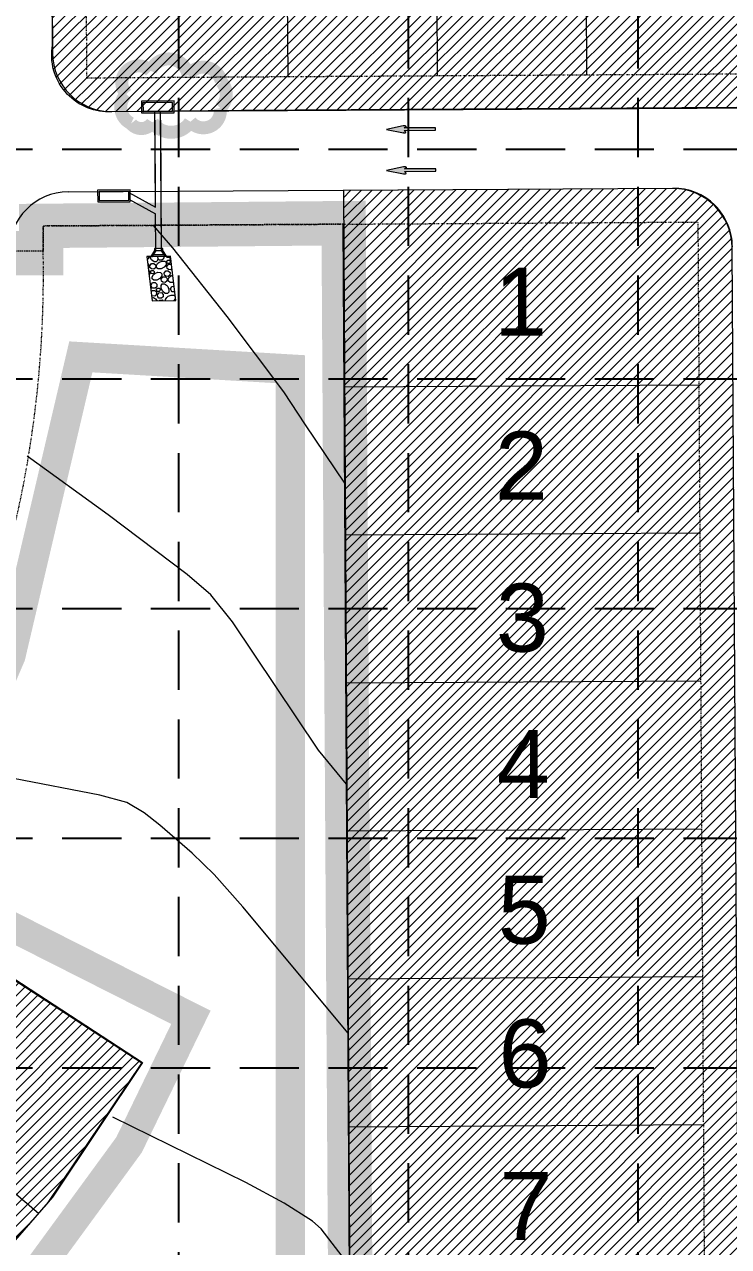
# Model space of a CAD drawing. Extents: x 218174 to 221286, y 216036 to 221010.
# Drawn here: x 219832.8 to 220070.8, y 220169.5 to 220582.5 of the extents above; entities that cross this region are included whole.
import ezdxf
from ezdxf.enums import TextEntityAlignment as Align

# ---------------------------------------------------------------- set-up
doc = ezdxf.new("R2010")
doc.units = 0
doc.header["$MEASUREMENT"] = 0
doc.linetypes.add('DASHED', pattern=[0.75, 0.5, -0.25])
doc.linetypes.add('DIVIDE', pattern=[1.25, 0.5, -0.25, 0, -0.25, 0, -0.25])
for name, color, linetype, lineweight in [('1 ARROWS', 7, 'Continuous', 0), ('1 CURB LINE', 7, 'Continuous', 0), ('1 LOT NUMBERS', 7, 'Continuous', 0), ('1 PHASE LINES', 7, 'Continuous', 0), ('1 RIP RAP', 1, 'Continuous', 0), ('1 STORM PIPE', 5, 'Continuous', 0), ('1 TOPO', 42, 'Continuous', 0), ('25', 7, 'Continuous', 0), ('PH.1-10', 7, 'Continuous', 0), ('PH.1-27', 7, 'Continuous', 0), ('PH.1-29', 7, 'Continuous', 0), ('PH.3-27', 7, 'Continuous', 0), ('PH.3-29', 7, 'Continuous', 0)]:
    doc.layers.add(name, color=color, linetype=linetype, lineweight=lineweight)
for name, color, linetype in [('1 INLET PROTECTION', 5, 'Continuous'), ('1 LIMITS OF DISTURBANCE', 1, 'DASHED'), ('1 SODDED LOT', 2, 'Continuous'), ('GRID', 251, 'DASHED')]:
    doc.layers.add(name, color=color, linetype=linetype)
doc.styles.get("Standard").update_dxf_attribs({"font": 'ARIAL.TTF'})

msp = doc.modelspace()

# ---------------------------------------------------------------- hatches: boundary and pattern name
at = {"layer": '1 ARROWS', "linetype": 'Continuous', "lineweight": 0}
h = msp.add_hatch(color=256, dxfattribs=at)
edge = h.paths.add_edge_path()
edge.add_line((219961.71, 220546.08), (219961.16, 220546.69))
edge.add_line((219961.16, 220546.69), (219971.74, 220546.75))
edge.add_line((219971.74, 220546.75), (219971.74, 220547.61))
edge.add_line((219971.74, 220547.61), (219961.16, 220547.55))
edge.add_line((219961.16, 220547.55), (219961.69, 220548.05))
edge.add_line((219961.69, 220548.05), (219961.69, 220548.05))
edge.add_ellipse((219961.15, 220548.1), major_axis=(0.56, 0.003), ratio=0.285714, start_angle=-17.1827, end_angle=124.7269)
edge.add_line((219960.83, 220548.23), (219960.84, 220548.23))
edge.add_line((219960.84, 220548.23), (219955.11, 220547.06))
edge.add_line((219955.11, 220547.06), (219960.85, 220545.91))
edge.add_line((219960.85, 220545.91), (219960.84, 220545.91))
edge.add_ellipse((219961.17, 220546.04), major_axis=(0.56, 0.003), ratio=0.285714, start_angle=234.1685, end_angle=374.4967)
edge.add_line((219961.71, 220546.08), (219961.71, 220546.08))
h = msp.add_hatch(color=256, dxfattribs=at)
edge = h.paths.add_edge_path()
edge.add_line((219961.8, 220532.23), (219961.24, 220532.83))
edge.add_line((219961.24, 220532.83), (219971.83, 220532.9))
edge.add_line((219971.83, 220532.9), (219971.82, 220533.76))
edge.add_line((219971.82, 220533.76), (219961.24, 220533.69))
edge.add_line((219961.24, 220533.69), (219961.77, 220534.2))
edge.add_line((219961.77, 220534.2), (219961.77, 220534.2))
edge.add_ellipse((219961.24, 220534.24), major_axis=(0.56, 0.003), ratio=0.285714, start_angle=-17.1827, end_angle=124.7269)
edge.add_line((219960.92, 220534.37), (219960.92, 220534.37))
edge.add_line((219960.92, 220534.37), (219955.19, 220533.2))
edge.add_line((219955.19, 220533.2), (219960.93, 220532.06))
edge.add_line((219960.93, 220532.06), (219960.93, 220532.06))
edge.add_ellipse((219961.26, 220532.19), major_axis=(0.56, 0.003), ratio=0.285714, start_angle=234.1685, end_angle=374.4967)
edge.add_line((219961.8, 220532.23), (219961.8, 220532.23))
at = {"layer": '1 SODDED LOT', "linetype": 'Continuous', "lineweight": 0}
h = msp.add_hatch(dxfattribs=at)
h.set_pattern_fill('ANSI31', color=256, scale=20, style=0)
edge = h.paths.add_edge_path()
edge.add_line((220223.88, 220713.73), (220794.61, 220690.11))
edge.add_line((220794.61, 220690.11), (220806.13, 220689.58))
edge.add_line((220806.13, 220689.58), (220806.74, 220578.17))
edge.add_arc((220787.07, 220578.06), 19.68, -97.6628, 0.315, ccw=False)
edge.add_line((220784.44, 220558.55), (220445.97, 220556.7))
edge.add_line((220445.97, 220556.7), (219906.03, 220553.42))
edge.add_line((219906.03, 220553.42), (219861.33, 220553.01))
edge.add_arc((219861.15, 220572.16), 19.16, 169.8546, 270.5347, ccw=False)
edge.add_line((219842.29, 220575.54), (219841.39, 220728.16))
edge.add_line((219841.39, 220728.16), (219873.88, 220726.66))
edge.add_line((219873.88, 220726.66), (220223.88, 220713.73))
h = msp.add_hatch(dxfattribs=at)
h.set_pattern_fill('ANSI31', color=256, scale=20, style=0)
edge = h.paths.add_edge_path()
edge.add_line((219924.27, 219477.2), (220042.1, 219404))
edge.add_line((220042.1, 219404), (220049.86, 219417.01))
edge.add_line((220049.86, 219417.01), (220057.23, 219432.29))
edge.add_arc((219891.5, 219512.19), 183.98, 334.2608, 347.0286)
edge.add_arc((219757.86, 219542.97), 321.12, 347.0286, 355.2541)
edge.add_line((220077.89, 219516.4), (220076.9, 219710.62))
edge.add_line((220076.9, 219710.62), (220072, 220507.01))
edge.add_arc((220051.75, 220506.88), 20.24, 0.353, 89.5837)
edge.add_line((220051.9, 220527.12), (219940.56, 220526.38))
edge.add_line((219940.56, 220526.38), (219945.89, 219588.82))
edge.add_line((219945.89, 219588.82), (219946.61, 219514.17))
edge.add_line((219946.61, 219514.17), (219924.27, 219477.2))
h = msp.add_hatch(dxfattribs=at)
h.set_pattern_fill('ANSI31', color=256, scale=20, style=0)
edge = h.paths.add_edge_path()
edge.add_line((219475.43, 219147.44), (219484.01, 219158.07))
edge.add_line((219484.01, 219158.07), (219525.03, 219215.83))
edge.add_line((219525.03, 219215.83), (219555.35, 219266.11))
edge.add_line((219555.35, 219266.11), (219580.11, 219315.13))
edge.add_line((219580.11, 219315.13), (219602.53, 219366.89))
edge.add_line((219602.53, 219366.89), (219621.38, 219420.95))
edge.add_line((219621.38, 219420.95), (219636.56, 219475.76))
edge.add_line((219636.56, 219475.76), (219648.32, 219535.03))
edge.add_line((219648.32, 219535.03), (219655.15, 219587.12))
edge.add_line((219655.15, 219587.12), (219659.27, 219644.14))
edge.add_line((219659.27, 219644.14), (219659.25, 219733.06))
edge.add_line((219659.25, 219733.06), (219657.49, 219948.84))
edge.add_line((219657.49, 219948.84), (219688.73, 220030.97))
edge.add_line((219688.73, 220030.97), (219749.06, 220093.81))
edge.add_line((219749.06, 220093.81), (219797.19, 220136.07))
edge.add_line((219797.19, 220136.07), (219840.56, 220184.12))
edge.add_line((219840.56, 220184.12), (219872.5, 220231.49))
edge.add_line((219872.5, 220231.49), (219768.58, 220298.97))
edge.add_line((219768.58, 220298.97), (219751.53, 220274.95))
edge.add_line((219751.53, 220274.95), (219734.6, 220254.65))
edge.add_line((219734.6, 220254.65), (219716.62, 220236.25))
edge.add_line((219716.62, 220236.25), (219691.06, 220213.9))
edge.add_line((219691.06, 220213.9), (219665.38, 220194.92))
edge.add_line((219665.38, 220194.92), (219646.32, 220180.07))
edge.add_line((219646.32, 220180.07), (219622.58, 220158.72))
edge.add_line((219622.58, 220158.72), (219597.14, 220129.12))
edge.add_line((219597.14, 220129.12), (219581.68, 220107.47))
edge.add_line((219581.68, 220107.47), (219569.59, 220088.76))
edge.add_arc((219750.1, 219972.13), 214.91, 147.135, 168.472)
edge.add_arc((220206.03, 219879.14), 680.23, 168.47195, 178.02737)
edge.add_line((219526.21, 219902.56), (219527.23, 219639.99))
edge.add_arc((218960.67, 219637.78), 566.56, -25.1184, 0.2231, ccw=False)
edge.add_arc((218340.79, 219928.4), 1251.19, 330.42957, 334.88159, ccw=False)
edge.add_arc((218923.48, 219597.78), 581.24, 322.07344, 330.42957, ccw=False)
edge.add_arc((219395.6, 219229.9), 17.29, 142.0734, 235.1861)
edge.add_line((219385.73, 219215.7), (219475.43, 219147.44))

# ---------------------------------------------------------------- linework, layer by layer
at = {"layer": '1 ARROWS', "linetype": 'Continuous', "lineweight": 0}
for p, q in [((219960.84, 220548.23), (219955.11, 220547.06)), ((219955.11, 220547.06), (219960.85, 220545.91)), ((219960.83, 220548.23), (219960.84, 220548.23)), ((219961.16, 220547.55), (219961.69, 220548.05)), ((219971.74, 220547.61), (219961.16, 220547.55)), ((219961.16, 220546.69), (219971.74, 220546.75)), ((219961.71, 220546.08), (219961.16, 220546.69)), ((219961.69, 220548.05), (219961.69, 220548.05)), ((219971.74, 220546.75), (219971.74, 220547.61)), ((219960.85, 220545.91), (219960.84, 220545.91)), ((219961.71, 220546.08), (219961.71, 220546.08)), ((219960.92, 220534.37), (219955.19, 220533.2)), ((219960.92, 220534.37), (219960.92, 220534.37)), ((219955.19, 220533.2), (219960.93, 220532.06)), ((219960.93, 220532.06), (219960.93, 220532.06)), ((219961.24, 220533.69), (219961.77, 220534.2)), ((219971.82, 220533.76), (219961.24, 220533.69)), ((219961.24, 220532.83), (219971.83, 220532.9)), ((219961.8, 220532.23), (219961.24, 220532.83)), ((219961.77, 220534.2), (219961.77, 220534.2)), ((219961.8, 220532.23), (219961.8, 220532.23)), ((219971.83, 220532.9), (219971.82, 220533.76))]:
    msp.add_line(p, q, dxfattribs=at)
for centre, start_param, end_param in [((219961.15, 220548.1), -0.299894, 2.176896), ((219961.17, 220546.04), 4.087011, 6.536201), ((219961.24, 220534.24), -0.299894, 2.176896), ((219961.26, 220532.19), 4.087011, 6.536201)]:
    msp.add_ellipse(centre, major_axis=(0.56, 0.003), ratio=0.285714, start_param=start_param, end_param=end_param, dxfattribs=at)
for p in [(219961.69, 220548.05), (219961.77, 220534.2)]:
    msp.add_point(p, dxfattribs=at)
at = {"layer": '1 CURB LINE', "color": 7, "linetype": 'Continuous', "lineweight": 0}
for p, q in [((219841.18, 220746.94), (219842.23, 220572.93)), ((219862.35, 220553.05), (220786.96, 220558.66)), ((219847.52, 220525.96), (220051.94, 220527.2))]:
    msp.add_line(p, q, dxfattribs=at)
for centre, start, end in [((219862.23, 220573.05), 180.348, 270.3478), ((220052.06, 220507.2), 0.3478, 90.3478), ((219847.64, 220505.96), 90.3478, 180.3478)]:
    msp.add_arc(centre, 20, start, end, dxfattribs=at)
at = {"layer": '1 INLET PROTECTION', "color": 170, "ltscale": 100, "const_width": 4.37}
msp.add_lwpolyline([(219888.87, 220549.64, 0.520567), (219888.87, 220549.64, 0.765195), (219898.92, 220554.25, 0.417879), (219899.31, 220563.18, 0.6649), (219888.1, 220565.32, 0.744833), (219875.41, 220566.86, 0.975642), (219867.19, 220558.96, 0.520567), (219868.8, 220549.03, 0.520567), (219876.06, 220549.42, 0.540264), (219888.87, 220549.64)], format="xyb", close=True, dxfattribs=at)
at = {"layer": '1 LIMITS OF DISTURBANCE', "lineweight": 0, "ltscale": 50, "const_width": 10, "flags": 128}
msp.add_lwpolyline([(219795.81, 220294.12), (219828.13, 220369.14), (219851.83, 220470.18), (219922.64, 220466.02), (219922.64, 219877.27), (219898.69, 219877.27), (219898.69, 219829.82), (219898.69, 219823.73), (219926.86, 219823.73), (219926.86, 219527.78), (219891.38, 219466.41), (219783.53, 219399.41), (219693.96, 219309.83), (219662.02, 219250.09), (219626.8, 219173.98), (219620.25, 219105.24), (219602.23, 219113.42), (219607.15, 219169.07), (219579.3, 219173.16), (219549.82, 219128.97), (219503.13, 219159.25), (219587.49, 219298.38), (219646.32, 219456.2), (219679.44, 219633.26), (219671.21, 219940.35), (219685.68, 219990.98), (219706.36, 219976.52), (219728.08, 220000.28), (219722.91, 220048.84), (219818.46, 220135.99), (219868.13, 220203.9), (219889.04, 220247)], close=True, dxfattribs=at)
at = {"layer": '1 PHASE LINES', "color": 0, "linetype": 'Continuous', "lineweight": 0, "const_width": 15, "flags": 128}
msp.add_lwpolyline([(219640.27, 218320.71), (219639.85, 218328.49), (219635.95, 219056.74), (219647.99, 219163.5), (219681.17, 219248.65), (219712.04, 219299.33), (219762.79, 219356.64), (219808.6, 219392.94), (219905, 219444.99), (219946.9, 219514.43), (219940.66, 220515.36), (219838.47, 220514.44), (219838.47, 220505.19), (219787.6, 220505.19), (219787.6, 220514.44), (219764.48, 220514.44), (219764.51, 220564.53), (219774.82, 220564.64), (219774.82, 220735.55)], dxfattribs=at)
at = {"layer": '1 RIP RAP', "color": 1, "linetype": 'Continuous', "lineweight": 0}
for p, q in [((219874.4, 220502.06), (219874.41, 220502.05)), ((219880.47, 220504.66), (219875.82, 220504.63)), ((219877.88, 220503.94), (219878.02, 220504.14)), ((219882.01, 220503.33), (219882.21, 220503.64)), ((219882.29, 220497.57), (219882.92, 220497.82)), ((219877.51, 220489.28), (219877.57, 220489.14))]:
    msp.add_line(p, q, dxfattribs=at)
msp.add_lwpolyline([(219875.96, 220489.13), (219883.96, 220489.18), (219882.15, 220504.17), (219874.15, 220504.12)], close=True, dxfattribs=at)
for points in [[(219874.56, 220504.12), (219874.76, 220503.91), (219874.71, 220503.39), (219874.39, 220503.12), (219874.27, 220503.13)], [(219874.4, 220502.05), (219874.79, 220501.08), (219874.72, 220500.16), (219874.64, 220500.08)], [(219875.17, 220500.96), (219875.7, 220501.73), (219876.56, 220501.78), (219877.16, 220501.17), (219877.08, 220500.3), (219876.55, 220499.86), (219875.7, 220499.91), (219875.3, 220500.3), (219875.17, 220500.96)], [(219877.62, 220504.14), (219877.82, 220503.64), (219877.74, 220502.71), (219877.33, 220502.27), (219876.58, 220502.28), (219875.72, 220502.94), (219875.2, 220503.97), (219875.2, 220504.12)], [(219878.26, 220502.16), (219879.27, 220502.57), (219880.19, 220502.49), (219880.63, 220502.08), (219880.62, 220501.33), (219879.96, 220500.47), (219878.93, 220499.95), (219877.96, 220499.93), (219877.41, 220500.31), (219877.36, 220501.08), (219877.8, 220501.78), (219878.3, 220502.19)], [(219879.86, 220504.15), (219879.87, 220504.14), (219879.79, 220503.28), (219879.26, 220502.83), (219878.41, 220502.89), (219878.01, 220503.27), (219877.88, 220503.94)], [(219882.18, 220503.94), (219881.94, 220503.81), (219880.97, 220503.79), (219880.45, 220504.16)], [(219880.88, 220500.71), (219881.41, 220501.48), (219882.27, 220501.54), (219882.5, 220501.3)], [(219880.9, 220502.39), (219881.22, 220502.86), (219881.74, 220502.89), (219882.1, 220502.52), (219882.05, 220502), (219881.73, 220501.73), (219881.22, 220501.77), (219880.98, 220502), (219880.9, 220502.39)], [(219882.33, 220502.71), (219882.09, 220502.94), (219882.01, 220503.33)], [(219874.71, 220499.49), (219874.74, 220499.48), (219875.18, 220499.07), (219875.17, 220498.32), (219874.89, 220497.96)], [(219875.42, 220498.93), (219875.74, 220499.39), (219876.26, 220499.42), (219876.62, 220499.06), (219876.57, 220498.53), (219876.26, 220498.27), (219875.75, 220498.3), (219875.51, 220498.53), (219875.43, 220498.93)], [(219876.82, 220498.35), (219877.83, 220498.76), (219878.75, 220498.68), (219879.19, 220498.27), (219879.18, 220497.52), (219878.52, 220496.66), (219877.49, 220496.14), (219876.52, 220496.12), (219875.97, 220496.5), (219875.92, 220497.27), (219876.36, 220497.97), (219876.86, 220498.38)], [(219879.01, 220496.44), (219879.54, 220497.21), (219880.4, 220497.26), (219881, 220496.64), (219880.92, 220495.78), (219880.39, 220495.33), (219879.54, 220495.39), (219879.14, 220495.77), (219879.01, 220496.44)], [(219880.01, 220498.47), (219880.54, 220499.24), (219881.4, 220499.29), (219882, 220498.68), (219881.92, 220497.81), (219881.39, 220497.36), (219880.54, 220497.42), (219880.14, 220497.8), (219880.01, 220498.47)], [(219882.66, 220499.95), (219882.26, 220499.61), (219881.41, 220499.66), (219881.01, 220500.05), (219880.88, 220500.71)], [(219883.2, 220495.48), (219882.96, 220495.36), (219881.99, 220495.34), (219881.44, 220495.72), (219881.39, 220496.49), (219881.83, 220497.19), (219882.33, 220497.6)], [(219875.57, 220494.5), (219876.1, 220495.27), (219876.96, 220495.32), (219877.56, 220494.7), (219877.48, 220493.84), (219876.95, 220493.39), (219876.11, 220493.45), (219875.71, 220493.83), (219875.57, 220494.5)], [(219877.43, 220492.94), (219877.75, 220493.4), (219878.26, 220493.43), (219878.62, 220493.07), (219878.58, 220492.54), (219878.26, 220492.28), (219877.75, 220492.31), (219877.51, 220492.54), (219877.43, 220492.94)], [(219881.22, 220493.99), (219881.63, 220492.99), (219881.55, 220492.06), (219881.14, 220491.62), (219880.39, 220491.63), (219879.53, 220492.29), (219879.01, 220493.32), (219878.99, 220494.29), (219879.37, 220494.84), (219880.14, 220494.9), (219880.84, 220494.46), (219881.25, 220493.95)], [(219882.19, 220493.24), (219882.72, 220494), (219883.37, 220494.05)], [(219883.6, 220492.15), (219883.57, 220492.13), (219882.73, 220492.19), (219882.32, 220492.57), (219882.19, 220493.24)], [(219875.61, 220492.08), (219875.97, 220492.61), (219876.83, 220492.66), (219877.43, 220492.05), (219877.35, 220491.18), (219876.82, 220490.73), (219875.97, 220490.79), (219875.73, 220491.02)], [(219875.84, 220490.14), (219876.43, 220490.19), (219877.12, 220489.75), (219877.53, 220489.24)], [(219877.71, 220491.09), (219878.25, 220491.86), (219879.11, 220491.92), (219879.71, 220491.3), (219879.62, 220490.43), (219879.1, 220489.99), (219878.25, 220490.05), (219877.85, 220490.43), (219877.71, 220491.09)], [(219878.36, 220489.14), (219878.5, 220489.35), (219879.36, 220489.4), (219879.6, 220489.15)], [(219880.49, 220489.16), (219880.45, 220489.59), (219880.89, 220490.28), (219881.4, 220490.69)], [(219881.36, 220490.67), (219882.36, 220491.07), (219883.29, 220491), (219883.73, 220490.58), (219883.72, 220489.83), (219883.21, 220489.17)]]:
    msp.add_lwpolyline(points, dxfattribs=at)
at = {"layer": '1 SODDED LOT', "linetype": 'Continuous', "lineweight": 0, "flags": 128}
for points in [[(220223.88, 220713.73), (220794.61, 220690.11), (220806.13, 220689.58), (220806.74, 220578.17, -0.455609), (220784.44, 220558.55), (220445.97, 220556.7), (219906.03, 220553.42), (219861.33, 220553.01, -0.469925), (219842.29, 220575.54), (219841.39, 220728.16), (219873.88, 220726.66)], [(219924.27, 219477.2), (220042.1, 219404), (220049.86, 219417.01), (220057.23, 219432.29, 0.055768), (220070.79, 219470.89, 0.035906), (220077.89, 219516.4), (220076.9, 219710.62), (220072, 220507.01, 0.410286), (220051.9, 220527.12), (219940.56, 220526.38), (219945.89, 219588.82), (219946.61, 219514.17)]]:
    msp.add_lwpolyline(points, format="xyb", close=True, dxfattribs=at)
msp.add_lwpolyline([(219659.25, 219733.06), (219657.49, 219948.84), (219688.73, 220030.97), (219749.06, 220093.81), (219797.19, 220136.07), (219840.56, 220184.12), (219872.5, 220231.49), (219768.58, 220298.97), (219751.53, 220274.95), (219734.6, 220254.65), (219716.62, 220236.25), (219691.06, 220213.9), (219665.38, 220194.92), (219646.32, 220180.07), (219622.58, 220158.72), (219597.14, 220129.12), (219581.68, 220107.47), (219569.59, 220088.76, 0.09337), (219539.53, 220015.08, 0.041718), (219526.21, 219902.56)], format="xyb", dxfattribs=at)
at = {"layer": '1 STORM PIPE', "linetype": 'Continuous', "lineweight": 0}
for p, q in [((219877.09, 220520.76), (219876.89, 220553.14)), ((219879.1, 220506.15), (219878.81, 220553.15)), ((219877.09, 220520.76), (219876.91, 220550.14)), ((219879.1, 220506.15), (219878.83, 220550.15)), ((219868.02, 220525.68), (219877.09, 220520.76)), ((219868.03, 220523.49), (219877.1, 220518.57)), ((219877.18, 220506.14), (219877.1, 220518.57))]:
    msp.add_line(p, q, dxfattribs=at)
at = {"layer": '1 STORM PIPE', "linetype": 'DASHED', "lineweight": 0}
msp.add_line((219880.47, 220504.66), (219875.82, 220504.63), dxfattribs=at)
at = {"layer": '1 STORM PIPE', "linetype": 'Continuous', "lineweight": 0}
msp.add_lwpolyline([(219880.19, 220504.15), (219880.76, 220504.16), (219879.6, 220506.15), (219879.59, 220506.82), (219876.68, 220506.8), (219876.68, 220506.13), (219875.54, 220504.13), (219876.11, 220504.13), (219877.26, 220506.14), (219879.02, 220506.15), (219880.19, 220504.15), (219876.11, 220504.13)], dxfattribs=at)
at = {"layer": '1 TOPO', "color": 5, "linetype": 'Continuous', "lineweight": 0}
for points in [[(219941.07, 220427.51), (219927.73, 220447.17), (219920.48, 220458.42), (219901.28, 220483.8), (219882.96, 220507.04), (219876.38, 220514.55)], [(219941.67, 220325.77), (219932.13, 220337.3), (219903.05, 220380.68), (219895.8, 220389.77), (219887.74, 220396.65), (219861.02, 220416.82), (219833.74, 220436.63)], [(219942.17, 220241.65), (219906.57, 220284.3), (219896.91, 220295.31), (219889.47, 220302.44), (219878.54, 220311.97), (219873.27, 220316.07), (219867.34, 220319.62), (219858.26, 220322.04), (219829.11, 220327.74), (219799.34, 220332.26)], [(219942.64, 220162.79), (219941.63, 220164.33), (219933.09, 220175.5), (219930.15, 220178.08), (219920.56, 220184.23), (219907.58, 220191.19), (219862.69, 220213.3)]]:
    msp.add_lwpolyline(points, dxfattribs=at)
at = {"layer": '25', "color": 7, "linetype": 'DASHED', "lineweight": 0}
msp.add_lwpolyline([(219636.02, 219095.57), (219639.4, 219095.56), (219652.45, 219180.5), (219677.24, 219242.69), (219712.18, 219299.81), (219756.26, 219350.2), (219808.21, 219392.42), (219866.55, 219425.26), (219905.05, 219445.21), (219946.58, 219514.21), (219940.51, 220515.02), (219839.09, 220514.4), (219839.14, 220505.9), (219789.14, 220505.6), (219789.09, 220514.1), (219765, 220513.96), (219765.2, 220563.96), (219773.78, 220564.01), (219772.65, 220750.2)], dxfattribs=at)
at = {"layer": 'GRID', "color": 253, "linetype": 'DASHED', "ltscale": 40}
for p, q in [((219884.99, 216427.68), (219884.99, 220928.3)), ((219962.58, 216427.67), (219962.58, 220928.3)), ((220040.18, 216427.66), (220040.18, 220928.3)), ((218255.54, 220540.33), (221204.07, 220540.33)), ((218255.54, 220462.74), (221204.07, 220462.74)), ((218255.54, 220385.15), (221204.07, 220385.15)), ((218255.54, 220307.56), (221204.07, 220307.56)), ((218255.54, 220229.96), (221204.07, 220229.96))]:
    msp.add_line(p, q, dxfattribs=at)
at = {"layer": 'PH.1-10', "color": 7, "linetype": 'Continuous', "lineweight": 0}
for points in [[(219872.36, 220552.61), (219883.36, 220552.67), (219883.33, 220556.67), (219872.33, 220556.61)], [(219872.85, 220553.11), (219882.85, 220553.17), (219882.83, 220556.17), (219872.83, 220556.11)], [(219857.54, 220522.52), (219868.54, 220522.58), (219868.51, 220526.58), (219857.51, 220526.52)], [(219858.04, 220523.02), (219868.03, 220523.08), (219868.02, 220526.08), (219858.02, 220526.02)]]:
    msp.add_lwpolyline(points, close=True, dxfattribs=at)
at = {"layer": 'PH.1-27', "color": 7, "linetype": 'DIVIDE', "lineweight": 0}
for p, q in [((219852.67, 220747.44), (219853.78, 220564.49)), ((219853.78, 220564.49), (220795.39, 220570.21)), ((219839.09, 220514.4), (220060.51, 220515.75)), ((219839.2, 220495.91), (219839.09, 220514.4)), ((220066.49, 219530.16), (220060.51, 220515.75))]:
    msp.add_line(p, q, dxfattribs=at)
at = {"layer": 'PH.1-29', "color": 7, "linetype": 'Continuous', "lineweight": 0}
for p, q in [((219920.81, 220725.07), (219921.78, 220564.91)), ((219971.32, 220723.33), (219972.28, 220565.21)), ((220021.83, 220721.58), (220022.78, 220565.52)), ((219946.58, 219514.21), (219940.51, 220515.02)), ((219940.84, 220460.02), (220060.84, 220460.75)), ((219941.15, 220410.02), (220061.14, 220410.75)), ((219941.45, 220360.02), (220061.45, 220360.75)), ((219941.75, 220310.02), (220061.75, 220310.75)), ((219942.06, 220260.03), (220062.05, 220260.75)), ((219942.36, 220210.03), (220062.36, 220210.75))]:
    msp.add_line(p, q, dxfattribs=at)
at = {"layer": 'PH.3-27', "color": 7, "linetype": 'DIVIDE', "lineweight": 0}
msp.add_arc((219464.18, 220497.8), 375, 304.7005, 359.7101, dxfattribs=at)
at = {"layer": 'PH.3-29', "color": 7, "linetype": 'Continuous', "lineweight": 0}
for p, q in [((219946.58, 219514.21), (219940.51, 220515.02)), ((219778.41, 220293.15), (219872.73, 220231.73)), ((219750.04, 220255.09), (219837.54, 220180.81)), ((219872.73, 220231.73), (219842.27, 220186.24)), ((219842.27, 220186.24), (219801.11, 220139))]:
    msp.add_line(p, q, dxfattribs=at)

# ---------------------------------------------------------------- texts
at = {"layer": '1 LOT NUMBERS', "color": 7, "linetype": 'Continuous', "lineweight": 0}
for s, p in [('1', (220000.44, 220488.84)), ('2', (220000.77, 220433.62)), ('3', (220001.09, 220382.08)), ('4', (220001.39, 220332.64)), ('5', (220001.69, 220283.2)), ('6', (220001.98, 220234.81)), ('7', (220002.29, 220183.27))]:
    msp.add_text(s, height=23, dxfattribs=at).set_placement(p, align=Align.MIDDLE)

doc.saveas('drawing.dxf')
